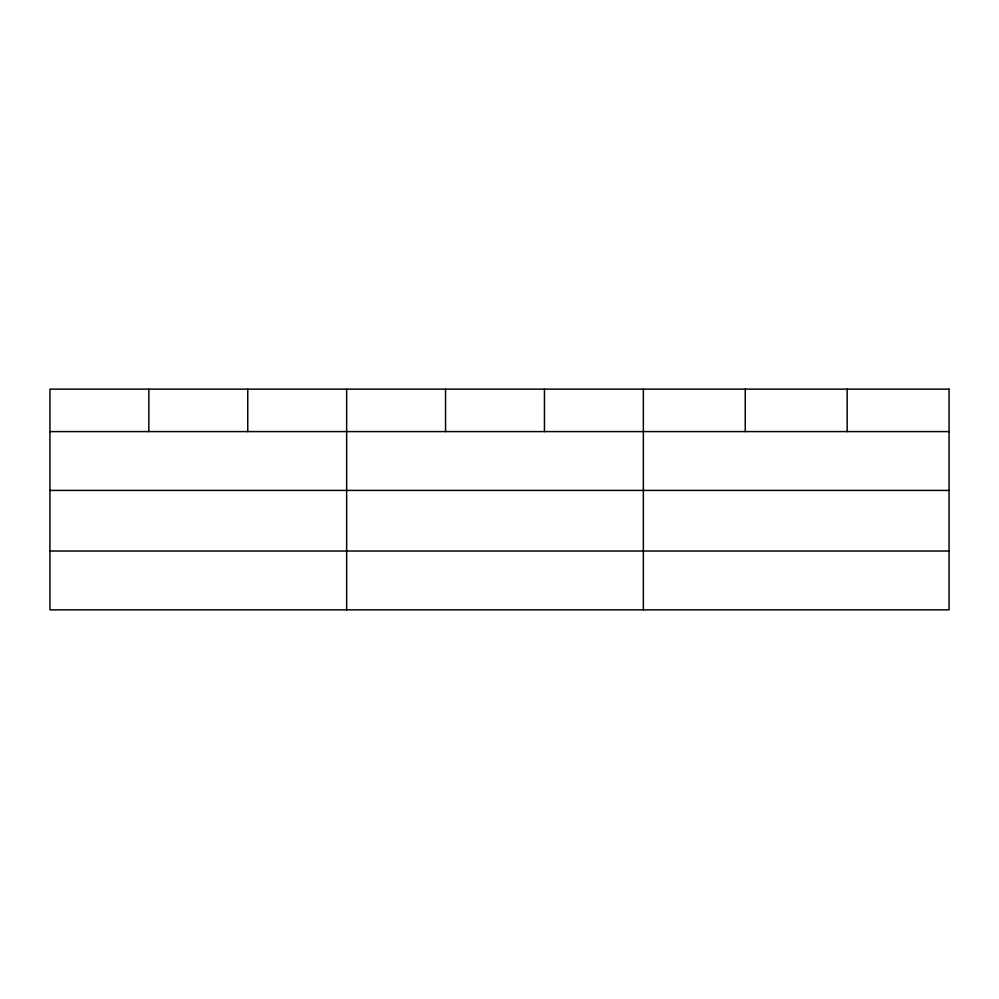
<?xml version="1.0" encoding="UTF-8"?>
<svg xmlns="http://www.w3.org/2000/svg" width="999" height="999" viewBox="0 0 999 999"><rect width="100%" height="100%" fill="white"/><g stroke="black" fill="none" stroke-linecap="round" stroke-linejoin="round"><path stroke-width="1.5" d="M49.95 431.593L949.05 431.593M49.95 490.422L949.05 490.422M49.95 551.023L949.05 551.023M847.152 389.148L847.152 431.593M745.254 389.148L745.254 431.593M643.356 389.148L643.356 609.852M544.455 389.148L544.455 431.593M445.554 389.148L445.554 431.593M346.653 389.148L346.653 609.852M247.752 389.148L247.752 431.593M148.851 389.148L148.851 431.593M949.05 389.148L49.95 389.148L49.95 609.852L949.05 609.852L949.05 389.148"/></g></svg>
